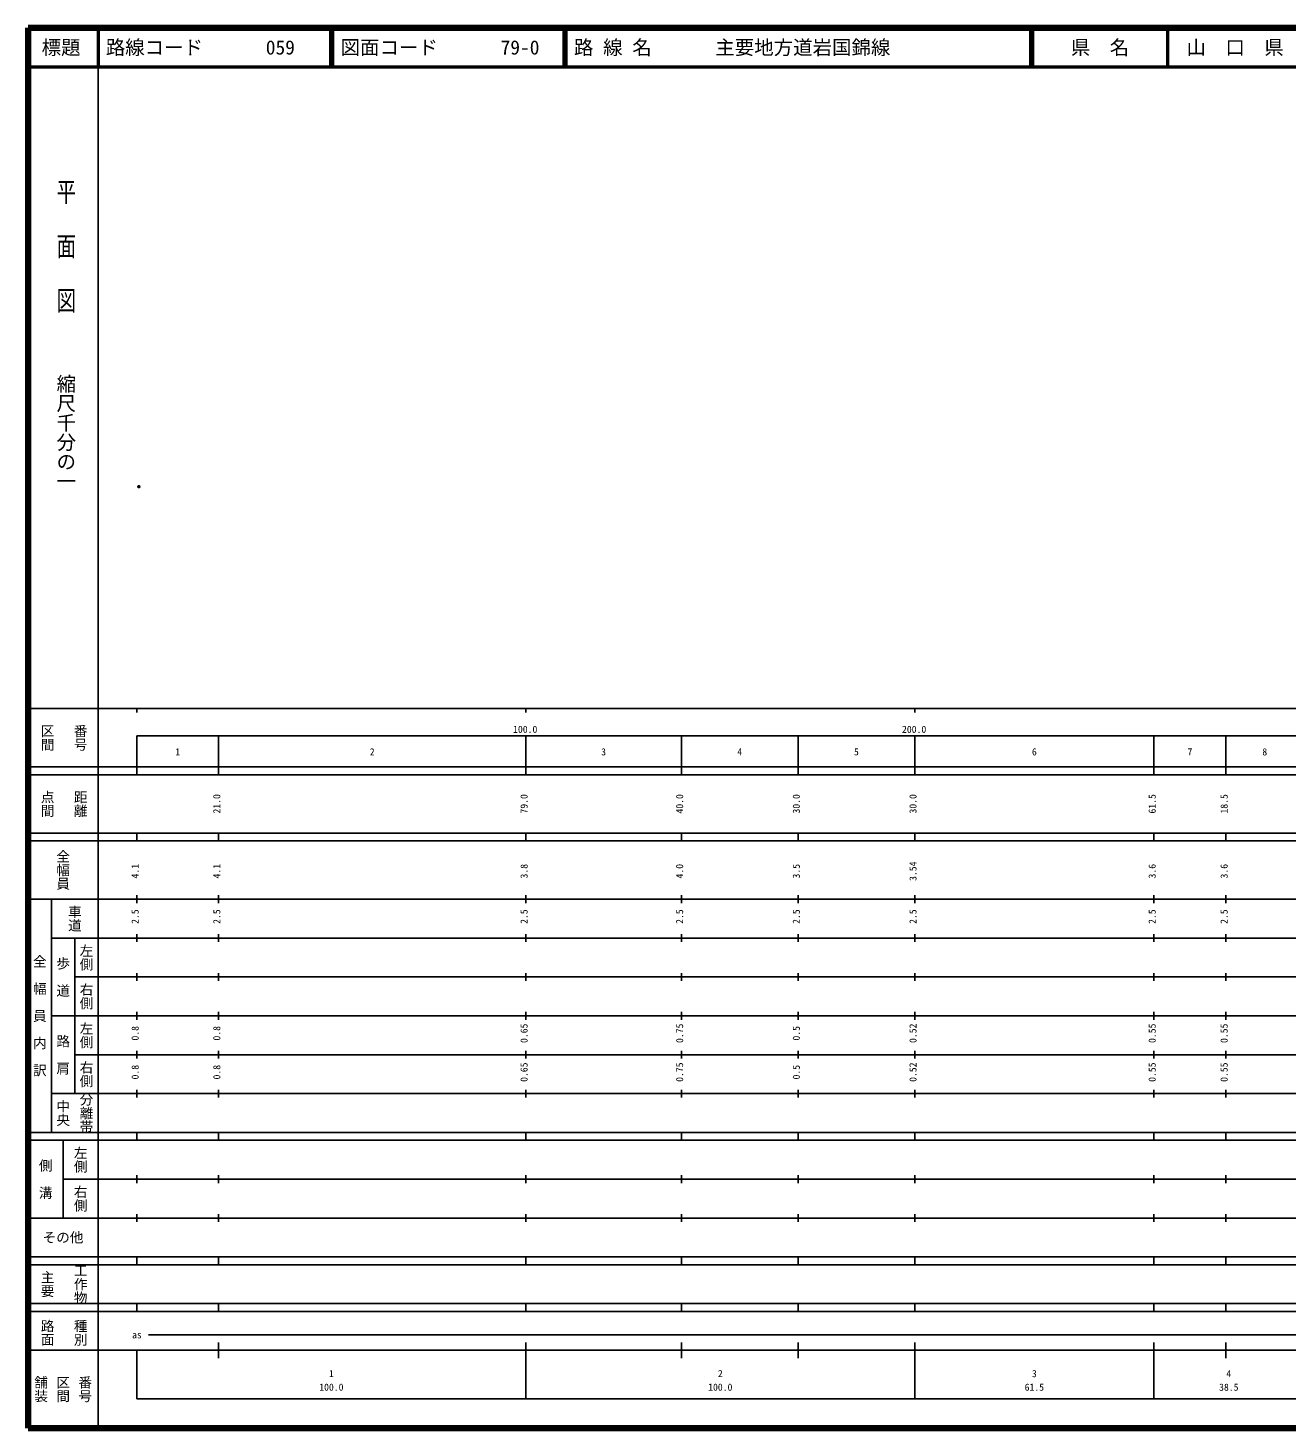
# Model space of a CAD drawing. Units: millimetres on the paper. Extents: x 40 to 680, y 20 to 380.
# Drawn here: x 40 to 363.7, y 20 to 380 of the extents above; entities that cross this region are included whole.
import ezdxf
from ezdxf.enums import TextEntityAlignment as Align

# ---------------------------------------------------------------- set-up
doc = ezdxf.new("R2010")
doc.units = ezdxf.units.MM
doc.header["$PDMODE"] = 32
doc.header["$PDSIZE"] = 0.5
doc.layers.add('M-OTRS', color=6, linetype='Continuous')
doc.layers.add('M-TTL-TXT', color=7, linetype='Continuous')
for name, color, linetype, lineweight in [('M-TTL', 2, 'Continuous', 140), ('M-TTL-BAND', 7, 'Continuous', 25), ('M-TTL-LINE', 7, 'Continuous', 50)]:
    doc.layers.add(name, color=color, linetype=linetype, lineweight=lineweight)
doc.styles.add('@ＭＳ ゴシック', font='')
doc.styles.add('ＭＳ ゴシック', font='')
doc.styles.get('@ＭＳ ゴシック').set_extended_font_data('@MS Gothic')
doc.styles.get('ＭＳ ゴシック').set_extended_font_data('MS Gothic')

msp = doc.modelspace()

# ---------------------------------------------------------------- linework, layer by layer
at = {"layer": 'M-OTRS'}
msp.add_point((68.524, 262.059), dxfattribs=at)
at = {"layer": 'M-TTL'}
for p, q in [((40, 380), (40, 20)), ((680, 380), (40, 380)), ((40, 20), (680, 20))]:
    msp.add_line(p, q, dxfattribs=at)
at = {"layer": 'M-TTL-BAND'}
for p, q in [((58, 370), (58, 20)), ((40, 205), (579, 205)), ((68, 205), (68, 204)), ((168, 205), (168, 204)), ((268, 205), (268, 204)), ((68, 198), (579, 198)), ((68, 198), (68, 188)), ((89, 188), (89, 198)), ((168, 188), (168, 198)), ((208, 188), (208, 198)), ((238, 188), (238, 198)), ((268, 188), (268, 198)), ((329.5, 188), (329.5, 198)), ((348, 188), (348, 198)), ((40, 190), (579, 190)), ((40, 188), (579, 188)), ((40, 173), (579, 173)), ((68, 171), (68, 173)), ((89, 171), (89, 173)), ((168, 171), (168, 173)), ((208, 171), (208, 173)), ((238, 171), (238, 173)), ((268, 171), (268, 173)), ((329.5, 171), (329.5, 173)), ((348, 171), (348, 173)), ((40, 171), (579, 171)), ((40, 156), (579, 156)), ((46, 96), (46, 156)), ((68, 155), (68, 157)), ((89, 155), (89, 157)), ((168, 155), (168, 157)), ((208, 155), (208, 157)), ((238, 155), (238, 157)), ((268, 155), (268, 157)), ((329.5, 155), (329.5, 157)), ((348, 155), (348, 157)), ((46, 146), (579, 146)), ((52, 146), (52, 106)), ((68, 145), (68, 147)), ((89, 145), (89, 147)), ((168, 145), (168, 147)), ((208, 145), (208, 147)), ((238, 145), (238, 147)), ((268, 145), (268, 147)), ((329.5, 145), (329.5, 147)), ((348, 145), (348, 147)), ((68, 135), (68, 137)), ((89, 135), (89, 137)), ((168, 135), (168, 137)), ((208, 135), (208, 137)), ((238, 135), (238, 137)), ((268, 135), (268, 137)), ((329.5, 135), (329.5, 137)), ((348, 135), (348, 137)), ((52, 136), (579, 136)), ((46, 126), (579, 126)), ((68, 125), (68, 127)), ((89, 125), (89, 127)), ((168, 125), (168, 127)), ((208, 125), (208, 127)), ((238, 125), (238, 127)), ((268, 125), (268, 127)), ((329.5, 125), (329.5, 127)), ((348, 125), (348, 127)), ((52, 116), (579, 116)), ((68, 115), (68, 117)), ((89, 115), (89, 117)), ((168, 115), (168, 117)), ((208, 115), (208, 117)), ((238, 115), (238, 117)), ((268, 115), (268, 117)), ((329.5, 115), (329.5, 117)), ((348, 115), (348, 117)), ((46, 106), (579, 106)), ((68, 105), (68, 107)), ((89, 105), (89, 107)), ((168, 105), (168, 107)), ((208, 105), (208, 107)), ((238, 105), (238, 107)), ((268, 105), (268, 107)), ((329.5, 105), (329.5, 107)), ((348, 105), (348, 107)), ((40, 96), (579, 96)), ((40, 94), (579, 94)), ((49, 94), (49, 74)), ((68, 94), (68, 96)), ((89, 94), (89, 96)), ((168, 94), (168, 96)), ((208, 94), (208, 96)), ((238, 94), (238, 96)), ((268, 94), (268, 96)), ((329.5, 94), (329.5, 96)), ((348, 94), (348, 96)), ((49, 84), (579, 84)), ((68, 83), (68, 85)), ((89, 83), (89, 85)), ((168, 83), (168, 85)), ((208, 83), (208, 85)), ((238, 83), (238, 85)), ((268, 83), (268, 85)), ((329.5, 83), (329.5, 85)), ((348, 83), (348, 85)), ((40, 74), (579, 74)), ((68, 73), (68, 75)), ((89, 73), (89, 75)), ((168, 73), (168, 75)), ((208, 73), (208, 75)), ((238, 73), (238, 75)), ((268, 73), (268, 75)), ((329.5, 73), (329.5, 75)), ((348, 73), (348, 75)), ((40, 64), (579, 64)), ((40, 62), (579, 62)), ((68, 62), (68, 64)), ((89, 62), (89, 64)), ((168, 62), (168, 64)), ((208, 62), (208, 64)), ((238, 62), (238, 64)), ((268, 62), (268, 64)), ((329.5, 62), (329.5, 64)), ((348, 62), (348, 64)), ((40, 52), (579, 52)), ((68, 50), (68, 52)), ((89, 50), (89, 52)), ((168, 50), (168, 52)), ((208, 50), (208, 52)), ((238, 50), (238, 52)), ((268, 50), (268, 52)), ((329.5, 50), (329.5, 52)), ((348, 50), (348, 52)), ((40, 50), (579, 50)), ((71, 44), (565, 44)), ((40, 40), (579, 40)), ((68, 40), (68, 27.5)), ((89, 38), (89, 42)), ((168, 27.5), (168, 42)), ((208, 38), (208, 42)), ((238, 38), (238, 42)), ((268, 27.5), (268, 42)), ((329.5, 27.5), (329.5, 42)), ((348, 38), (348, 42)), ((68, 27.5), (579, 27.5))]:
    msp.add_line(p, q, dxfattribs=at)
at = {"layer": 'M-TTL-LINE'}
for p, q in [((58, 380), (58, 370)), ((117.75, 380), (117.75, 370)), ((118.25, 380), (118.25, 370)), ((177.75, 380), (177.75, 370)), ((178.25, 380), (178.25, 370)), ((297.75, 380), (297.75, 370)), ((298.25, 380), (298.25, 370)), ((333, 380), (333, 370)), ((40, 370), (680, 370))]:
    msp.add_line(p, q, dxfattribs=at)

# ---------------------------------------------------------------- texts
at = {"layer": 'M-TTL-BAND', "style": '@ＭＳ ゴシック', "width": 1.4}
msp.add_text('平  面  図', height=3.666, rotation=270, dxfattribs=at).set_placement((49.777, 306.475), align=Align.MIDDLE_RIGHT)
at = {"layer": 'M-TTL-BAND', "style": '@ＭＳ ゴシック'}
msp.add_text('縮尺千分の一', height=3.666, rotation=270, dxfattribs=at).set_placement((49.777, 261.03), align=Align.MIDDLE_RIGHT)
for s, p in [('区間', (45, 197.5)), ('番号', (53.5, 197.5)), ('点間', (45, 180.5)), ('距離', (53.5, 180.5)), ('全幅員', (49, 163.5)), ('車道', (52, 151)), ('左側', (55, 141)), ('全\u3000幅\u3000員\u3000内\u3000訳', (43, 126)), ('歩\u3000道', (49, 136)), ('右側', (55, 131)), ('左側', (55, 121)), ('路\u3000肩', (49, 116)), ('右側', (55, 111)), ('分離帯', (55, 101)), ('中央', (49, 101)), ('左側', (53.5, 89)), ('側\u3000溝', (44.5, 84)), ('右側', (53.5, 79)), ('工作物', (53.5, 57)), ('主要', (45, 57)), ('路面', (45, 44.5)), ('種別', (53.5, 44.5)), ('舗装', (43.333, 30)), ('区間', (49, 30)), ('番号', (54.667, 30))]:
    msp.add_text(s, height=2.566, rotation=270, dxfattribs=at).set_placement(p, align=Align.MIDDLE_CENTER)
at = {"layer": 'M-TTL-BAND', "style": 'ＭＳ ゴシック'}
for s, p in [('100.0', (167.844, 198.195)), ('200.0', (267.844, 198.195)), ('1', (78.5, 192.405)), ('2', (128.5, 192.405)), ('3', (188, 192.405)), ('4', (223, 192.405)), ('5', (253, 192.405)), ('6', (298.75, 192.405)), ('7', (338.75, 192.405)), ('8', (358, 192.405)), ('as', (68, 42.5)), ('1', (118, 32.523)), ('2', (218, 32.523)), ('3', (298.75, 32.523)), ('4', (348.75, 32.523)), ('100.0', (118, 29.033)), ('100.0', (218, 29.033)), ('61.5', (298.75, 29.033)), ('38.5', (348.75, 29.033))]:
    msp.add_text(s, height=1.833, dxfattribs=at).set_placement(p, align=Align.BOTTOM_CENTER)
for s, p in [('21.0', (90, 180.5)), ('79.0', (169, 180.5)), ('40.0', (209, 180.5)), ('30.0', (239, 180.5)), ('30.0', (269, 180.5)), ('61.5', (330.5, 180.5)), ('18.5', (349, 180.5)), ('4.1', (69, 163.174)), ('4.1', (90, 163.174)), ('3.8', (169, 163.174)), ('4.0', (209, 163.174)), ('3.5', (239, 163.174)), ('3.54', (269, 163.174)), ('3.6', (330.5, 163.174)), ('3.6', (349, 163.174)), ('2.5', (69, 151.5)), ('2.5', (90, 151.5)), ('2.5', (169, 151.5)), ('2.5', (209, 151.5)), ('2.5', (239, 151.5)), ('2.5', (269, 151.5)), ('2.5', (330.5, 151.5)), ('2.5', (349, 151.5)), ('0.8', (69, 121.5)), ('0.8', (90, 121.5)), ('0.65', (169, 121.5)), ('0.75', (209, 121.5)), ('0.5', (239, 121.5)), ('0.52', (269, 121.5)), ('0.55', (330.5, 121.5)), ('0.55', (349, 121.5)), ('0.8', (69, 111.5)), ('0.8', (90, 111.5)), ('0.65', (169, 111.5)), ('0.75', (209, 111.5)), ('0.5', (239, 111.5)), ('0.52', (269, 111.5)), ('0.55', (330.5, 111.5)), ('0.55', (349, 111.5))]:
    msp.add_text(s, height=1.833, rotation=90, dxfattribs=at).set_placement(p, align=Align.BOTTOM_CENTER)
msp.add_text('その他', height=2.566, dxfattribs=at).set_placement((49, 69), align=Align.MIDDLE_CENTER)
at = {"layer": 'M-TTL-TXT', "style": 'ＭＳ ゴシック'}
for s, p in [('標題', (48.5, 375)), ('県\u3000名', (315.625, 375)), ('山\u3000口\u3000県', (350.375, 375))]:
    msp.add_text(s, height=3.666, dxfattribs=at).set_placement(p, align=Align.MIDDLE_CENTER)
for s, p in [('路線コード', (60, 375)), ('059', (101.142, 375)), ('図面コード', (120.38, 375)), ('79-0', (161.521, 375)), ('路 線 名', (180.38, 375)), ('主要地方道岩国錦線', (216.734, 375))]:
    msp.add_text(s, height=3.666, dxfattribs=at).set_placement(p, align=Align.MIDDLE_LEFT)

doc.saveas('drawing.dxf')
